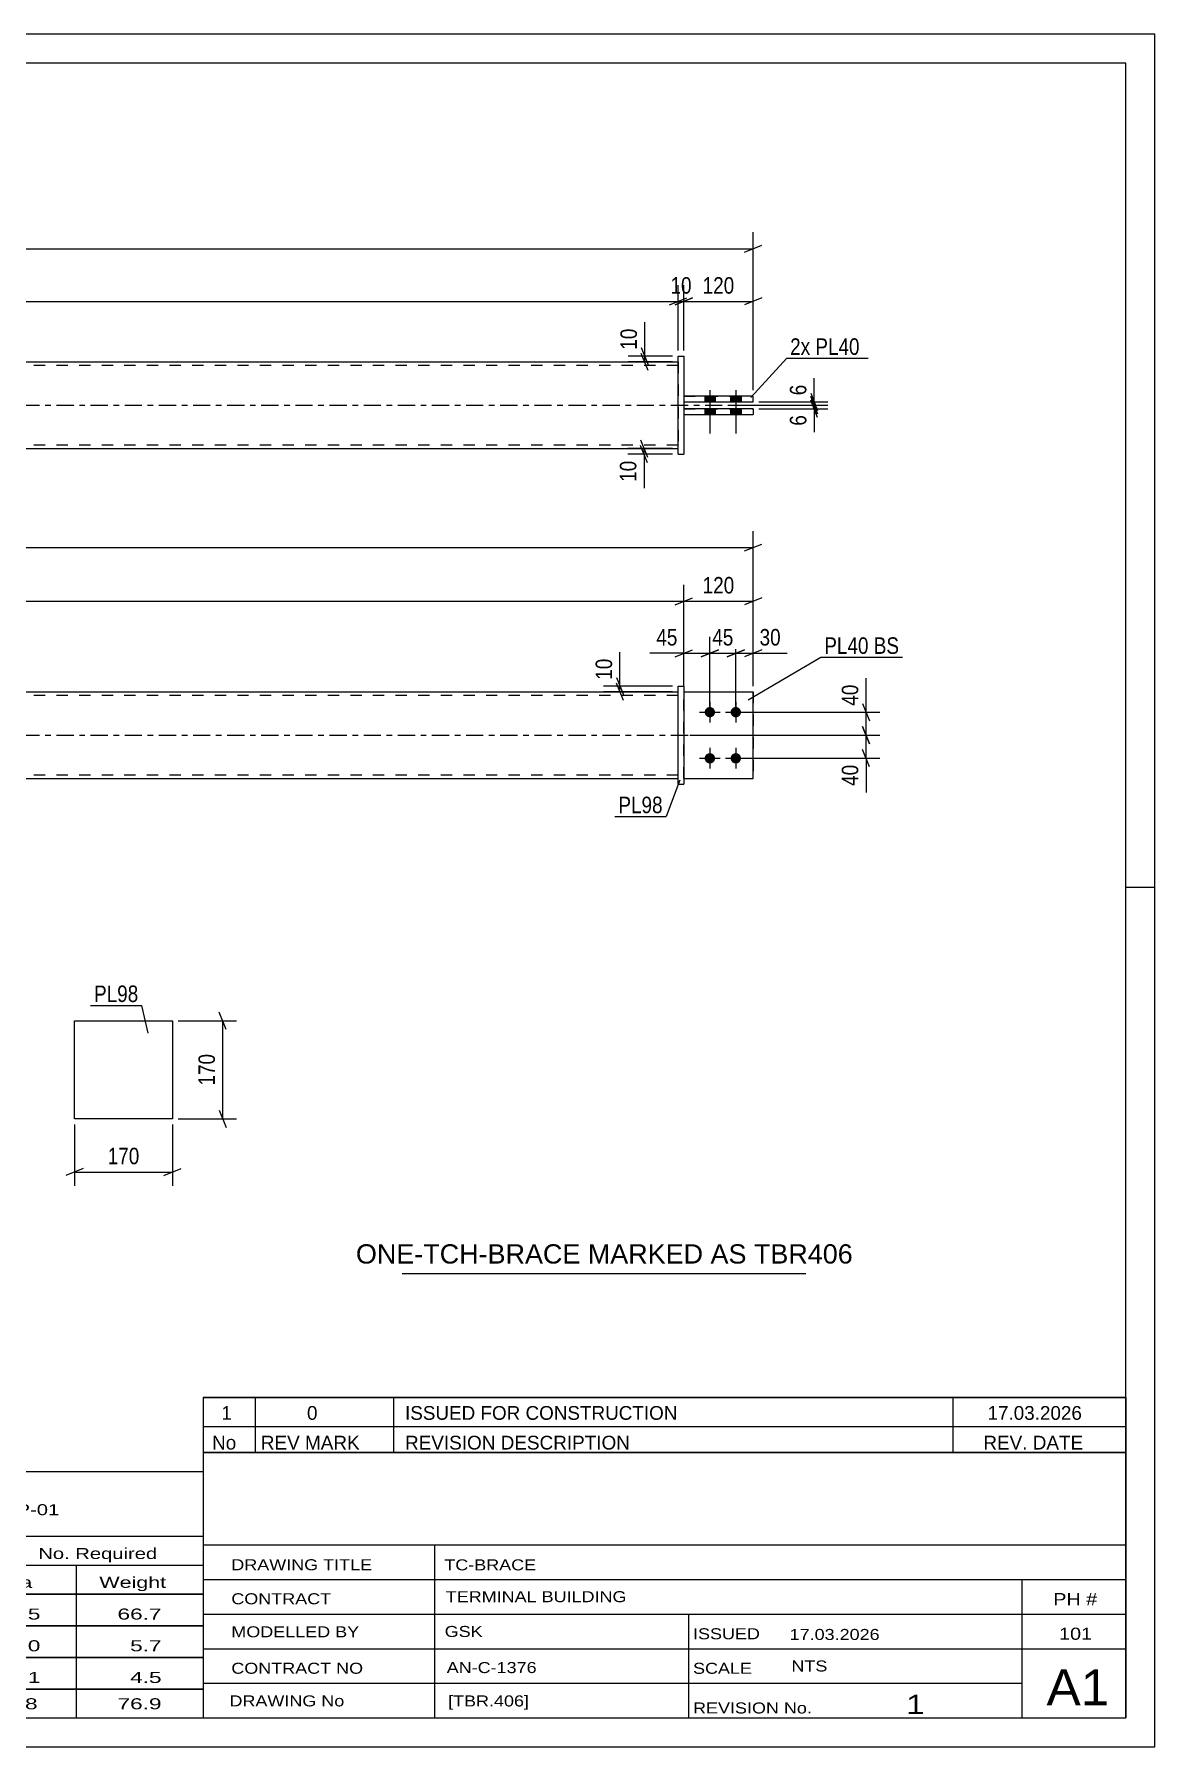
# Model space of a CAD drawing. Header units: millimetres. Extents: x 0 to 420, y 0 to 297.
# Drawn here: x 225.7 to 420, y 0 to 297 of the extents above; entities that cross this region are included whole.
import ezdxf

# ---------------------------------------------------------------- set-up
doc = ezdxf.new("R2010")
doc.units = ezdxf.units.MM
doc.linetypes.add('DXK_LINE_DOT2', pattern=[3.9198, 1.9599, -1.9599])
doc.linetypes.add('DXK_LINE_DOT3', pattern=[5.9187, 2.979, -0.9799, 0.9799, -0.9799])
doc.styles.add('Arial', font='ARIAL.TTF', dxfattribs={"height": 0.2})
doc.styles.add('Arial Narrow', font='ARIALN.TTF', dxfattribs={"height": 0.2})

# ---------------------------------------------------------------- blocks, each defined once
blk = doc.blocks.new('Unknown-580607123-1163')
at = {"color": 5, "linetype": 'Continuous'}
for p, q in [((420, 297), (0, 297)), ((420, 0), (420, 297)), ((415, 292), (5, 292)), ((415, 5), (415, 292)), ((420, 149), (415, 149)), ((5, 5), (415, 5)), ((0, 0), (420, 0))]:
    blk.add_line(p, q, dxfattribs=at)
blk = doc.blocks.new('Part-580607123-1749 - 1733')
at = {"color": 2, "linetype": 'Continuous'}
for p, q in [((337.36, 183.93), (338.36, 183.93)), ((337.36, 166.93), (337.36, 183.93)), ((338.36, 183.93), (338.36, 166.93)), ((337.36, 166.93), (337.36, 166.93)), ((337.36, 166.93), (338.36, 166.93))]:
    blk.add_line(p, q, dxfattribs=at)
at = {"color": 7, "linetype": 'DXK_LINE_DOT2'}
for p, q in [((337.36, 183.93), (338.36, 183.93)), ((337.36, 166.93), (338.36, 166.93))]:
    blk.add_line(p, q, dxfattribs=at)
blk = doc.blocks.new('Part-580607123-1754 - 1733')
at = {"color": 2, "linetype": 'Continuous'}
for p, q in [((91.6, 182.93), (337.36, 182.93)), ((91.6, 167.93), (337.36, 167.93))]:
    blk.add_line(p, q, dxfattribs=at)
at = {"color": 7, "linetype": 'DXK_LINE_DOT2'}
for p, q in [((91.6, 167.93), (91.6, 182.93)), ((337.36, 182.33), (91.6, 182.33)), ((337.36, 167.93), (337.36, 182.93)), ((337.36, 168.53), (91.6, 168.53))]:
    blk.add_line(p, q, dxfattribs=at)
at = {"color": 7, "linetype": 'DXK_LINE_DOT3'}
blk.add_line((81.6, 175.43), (347.36, 175.43), dxfattribs=at)
blk = doc.blocks.new('Bolt-580607123-1755 - 1733')
at = {"linetype": 'Continuous'}
for points in [[(342.86, 180.33), (343.04, 180.31), (343.22, 180.25), (343.39, 180.15), (343.53, 180.03), (343.64, 179.88), (343.71, 179.7), (343.75, 179.52), (343.75, 179.33), (343.71, 179.15), (343.64, 178.98), (343.53, 178.82), (343.39, 178.7), (343.22, 178.6), (343.04, 178.55), (342.86, 178.53), (342.67, 178.55), (342.49, 178.6), (342.33, 178.7), (342.19, 178.82), (342.08, 178.98), (342, 179.15), (341.96, 179.33), (341.96, 179.52), (342, 179.7), (342.08, 179.88), (342.19, 180.03), (342.33, 180.15), (342.49, 180.25), (342.67, 180.31)], [(347.36, 180.33), (347.54, 180.31), (347.72, 180.25), (347.89, 180.15), (348.03, 180.03), (348.14, 179.88), (348.21, 179.7), (348.25, 179.52), (348.25, 179.33), (348.21, 179.15), (348.14, 178.98), (348.03, 178.82), (347.89, 178.7), (347.72, 178.6), (347.54, 178.55), (347.36, 178.53), (347.17, 178.55), (346.99, 178.6), (346.83, 178.7), (346.69, 178.82), (346.58, 178.98), (346.5, 179.15), (346.46, 179.33), (346.46, 179.52), (346.5, 179.7), (346.58, 179.88), (346.69, 180.03), (346.83, 180.15), (346.99, 180.25), (347.17, 180.31)], [(342.86, 172.33), (343.04, 172.31), (343.22, 172.25), (343.39, 172.15), (343.53, 172.03), (343.64, 171.88), (343.71, 171.7), (343.75, 171.52), (343.75, 171.33), (343.71, 171.15), (343.64, 170.98), (343.53, 170.82), (343.39, 170.7), (343.22, 170.6), (343.04, 170.55), (342.86, 170.53), (342.67, 170.55), (342.49, 170.6), (342.33, 170.7), (342.19, 170.82), (342.08, 170.98), (342, 171.15), (341.96, 171.33), (341.96, 171.52), (342, 171.7), (342.08, 171.88), (342.19, 172.03), (342.33, 172.15), (342.49, 172.25), (342.67, 172.31)], [(347.36, 172.33), (347.54, 172.31), (347.72, 172.25), (347.89, 172.15), (348.03, 172.03), (348.14, 171.88), (348.21, 171.7), (348.25, 171.52), (348.25, 171.33), (348.21, 171.15), (348.14, 170.98), (348.03, 170.82), (347.89, 170.7), (347.72, 170.6), (347.54, 170.55), (347.36, 170.53), (347.17, 170.55), (346.99, 170.6), (346.83, 170.7), (346.69, 170.82), (346.58, 170.98), (346.5, 171.15), (346.46, 171.33), (346.46, 171.52), (346.5, 171.7), (346.58, 171.88), (346.69, 172.03), (346.83, 172.15), (346.99, 172.25), (347.17, 172.31)]]:
    blk.add_hatch(color=1, dxfattribs=at).paths.add_polyline_path(points)
at = {"color": 1, "linetype": 'Continuous'}
for p, q in [((342.86, 181.23), (342.86, 177.63)), ((347.36, 181.23), (347.36, 177.63)), ((341.06, 179.43), (344.66, 179.43)), ((345.56, 179.43), (349.16, 179.43)), ((342.86, 173.23), (342.86, 169.63)), ((347.36, 173.23), (347.36, 169.63)), ((341.06, 171.43), (344.66, 171.43)), ((345.56, 171.43), (349.16, 171.43))]:
    blk.add_line(p, q, dxfattribs=at)
blk = doc.blocks.new('Part-580607123-1777 - 1733')
at = {"color": 2, "linetype": 'Continuous'}
for p, q in [((338.36, 182.93), (350.36, 182.93)), ((350.36, 182.93), (350.36, 182.93)), ((350.36, 167.93), (350.36, 182.93)), ((338.36, 167.93), (350.36, 167.93))]:
    blk.add_line(p, q, dxfattribs=at)
at = {"color": 7, "linetype": 'DXK_LINE_DOT2'}
for p, q in [((338.36, 182.93), (350.36, 182.93)), ((338.36, 167.93), (338.36, 182.93)), ((338.36, 167.93), (338.36, 167.93)), ((338.36, 167.93), (350.36, 167.93))]:
    blk.add_line(p, q, dxfattribs=at)
blk = doc.blocks.new('Part-580607123-1782 - 1733')
at = {"color": 7, "linetype": 'DXK_LINE_DOT2'}
for p, q in [((338.36, 182.93), (350.36, 182.93)), ((338.36, 167.93), (338.36, 182.93)), ((338.36, 182.93), (350.36, 182.93)), ((350.36, 182.93), (350.36, 182.93)), ((350.36, 182.93), (350.36, 167.93)), ((338.36, 167.93), (338.36, 167.93)), ((338.36, 167.93), (350.36, 167.93)), ((338.36, 167.93), (350.36, 167.93))]:
    blk.add_line(p, q, dxfattribs=at)
blk = doc.blocks.new('Bolt-580607123-1399 - 1390')
at = {"linetype": 'Continuous'}
for points in [[(343.76, 234.26), (341.96, 234.26), (341.96, 233.26), (343.76, 233.26)], [(343.76, 234.26), (341.96, 234.26), (341.96, 233.26), (343.76, 233.26)], [(343.76, 232.06), (341.96, 232.06), (341.96, 231.06), (343.76, 231.06)], [(343.76, 232.06), (341.96, 232.06), (341.96, 231.06), (343.76, 231.06)], [(348.26, 234.26), (346.46, 234.26), (346.46, 233.26), (348.26, 233.26)], [(348.26, 234.26), (346.46, 234.26), (346.46, 233.26), (348.26, 233.26)], [(348.26, 232.06), (346.46, 232.06), (346.46, 231.06), (348.26, 231.06)], [(348.26, 232.06), (346.46, 232.06), (346.46, 231.06), (348.26, 231.06)]]:
    blk.add_hatch(color=1, dxfattribs=at).paths.add_polyline_path(points)
at = {"color": 1, "linetype": 'Continuous'}
for p, q in [((342.86, 235.26), (342.86, 227.76)), ((342.86, 235.26), (342.86, 227.76)), ((347.36, 235.26), (347.36, 227.76)), ((347.36, 235.26), (347.36, 227.76)), ((341.96, 234.26), (341.96, 233.26)), ((341.96, 234.26), (341.96, 233.26)), ((341.96, 232.06), (341.96, 231.06)), ((341.96, 232.06), (341.96, 231.06)), ((343.76, 234.26), (343.76, 233.26)), ((343.76, 234.26), (343.76, 233.26)), ((343.76, 232.06), (343.76, 231.06)), ((343.76, 232.06), (343.76, 231.06)), ((346.46, 234.26), (346.46, 233.26)), ((346.46, 234.26), (346.46, 233.26)), ((346.46, 232.06), (346.46, 231.06)), ((346.46, 232.06), (346.46, 231.06)), ((348.26, 234.26), (348.26, 233.26)), ((348.26, 234.26), (348.26, 233.26)), ((348.26, 232.06), (348.26, 231.06)), ((348.26, 232.06), (348.26, 231.06))]:
    blk.add_line(p, q, dxfattribs=at)
blk = doc.blocks.new('Part-580607123-1425 - 1390')
at = {"color": 2, "linetype": 'Continuous'}
for p, q in [((91.6, 240.16), (337.36, 240.16)), ((91.6, 225.16), (337.36, 225.16))]:
    blk.add_line(p, q, dxfattribs=at)
at = {"color": 7, "linetype": 'DXK_LINE_DOT2'}
for p, q in [((91.6, 225.16), (91.6, 240.16)), ((337.36, 239.56), (91.6, 239.56)), ((337.36, 240.16), (337.36, 225.16)), ((337.36, 225.76), (91.6, 225.76))]:
    blk.add_line(p, q, dxfattribs=at)
at = {"color": 7, "linetype": 'DXK_LINE_DOT3'}
blk.add_line((81.6, 232.66), (347.36, 232.66), dxfattribs=at)
blk = doc.blocks.new('Part-580607123-1426 - 1390')
at = {"color": 2, "linetype": 'Continuous'}
for p, q in [((337.36, 241.16), (337.36, 241.16)), ((337.36, 224.16), (337.36, 241.16)), ((337.36, 241.16), (338.36, 241.16)), ((338.36, 241.16), (338.36, 241.16)), ((338.36, 241.16), (338.36, 224.16)), ((337.36, 224.16), (338.36, 224.16)), ((337.36, 224.16), (337.36, 224.16)), ((338.36, 224.16), (338.36, 224.16))]:
    blk.add_line(p, q, dxfattribs=at)
at = {"color": 7, "linetype": 'DXK_LINE_DOT2'}
for p, q in [((337.36, 241.16), (338.36, 241.16)), ((337.36, 224.16), (338.36, 224.16)), ((338.36, 224.16), (338.36, 224.16))]:
    blk.add_line(p, q, dxfattribs=at)
blk = doc.blocks.new('Part-580607123-1452 - 1390')
at = {"color": 2, "linetype": 'Continuous'}
for p, q in [((350.36, 232.06), (338.36, 232.06)), ((350.36, 232.06), (350.36, 231.06)), ((338.36, 231.06), (350.36, 231.06))]:
    blk.add_line(p, q, dxfattribs=at)
at = {"color": 7, "linetype": 'DXK_LINE_DOT2'}
for p, q in [((338.36, 232.06), (338.36, 231.06)), ((338.36, 232.06), (350.36, 232.06)), ((338.36, 231.06), (350.36, 231.06))]:
    blk.add_line(p, q, dxfattribs=at)
blk = doc.blocks.new('Part-580607123-1457 - 1390')
at = {"color": 2, "linetype": 'Continuous'}
for p, q in [((350.36, 234.26), (338.36, 234.26)), ((338.36, 233.26), (350.36, 233.26)), ((350.36, 233.26), (350.36, 234.26))]:
    blk.add_line(p, q, dxfattribs=at)
at = {"color": 7, "linetype": 'DXK_LINE_DOT2'}
for p, q in [((338.36, 234.26), (338.36, 233.26)), ((338.36, 234.26), (350.36, 234.26)), ((338.36, 233.26), (350.36, 233.26))]:
    blk.add_line(p, q, dxfattribs=at)
blk = doc.blocks.new('Part-580607123-2274 - 2268')
at = {"color": 2, "linetype": 'Continuous'}
for p, q in [((232.69, 108.91), (232.69, 125.91)), ((232.69, 125.91), (249.69, 125.91)), ((249.69, 125.91), (249.69, 108.91)), ((249.69, 108.91), (232.69, 108.91))]:
    blk.add_line(p, q, dxfattribs=at)
blk = doc.blocks.new('StraightDimension-580607123-1994 - 1733')
at = {"color": 7, "linetype": 'Continuous'}
for p, q in [((345.86, 189.04), (348.86, 190.24)), ((347.36, 180.43), (347.36, 192.49)), ((351.86, 190.24), (348.86, 189.04)), ((350.36, 183.93), (350.36, 192.49)), ((347.36, 189.64), (350.36, 189.64))]:
    blk.add_line(p, q, dxfattribs=at)
at = {"color": 0}
blk.add_wipeout([(355.74, 190.39), (355.74, 194.59), (350.88, 194.59), (350.88, 190.39)], dxfattribs=at)
at = {"color": 7, "linetype": 'Continuous'}
blk.add_line((350.36, 189.64), (356.26, 189.64), dxfattribs=at)
blk.add_line((350.36, 189.64), (356.26, 189.64), dxfattribs=at)
at = {"color": 3, "style": 'Arial Narrow'}
blk.add_text('30', height=2.863, dxfattribs=at).set_placement((351.48, 190.99))
blk = doc.blocks.new('StraightDimension-580607123-1981 - 1733')
at = {"color": 7, "linetype": 'Continuous'}
for p, q in [((341.36, 189.04), (344.36, 190.24)), ((342.86, 180.43), (342.86, 192.49)), ((348.86, 190.24), (345.86, 189.04)), ((347.36, 180.43), (347.36, 192.49)), ((342.86, 189.64), (347.36, 189.64))]:
    blk.add_line(p, q, dxfattribs=at)
at = {"color": 0}
blk.add_wipeout([(347.53, 190.39), (347.53, 194.59), (342.68, 194.59), (342.68, 190.39)], dxfattribs=at)
at = {"color": 3, "style": 'Arial Narrow'}
blk.add_text('45', height=2.863, dxfattribs=at).set_placement((343.28, 190.99))
blk = doc.blocks.new('StraightDimension-580607123-1784 - 1733')
at = {"color": 7, "linetype": 'Continuous'}
for p, q in [((326.66, 185.43), (327.86, 182.43)), ((327.86, 181.43), (326.66, 184.43)), ((336.36, 183.93), (324.41, 183.93)), ((336.36, 182.93), (324.41, 182.93)), ((327.26, 182.93), (327.26, 183.93))]:
    blk.add_line(p, q, dxfattribs=at)
at = {"color": 0}
blk.add_wipeout([(326.51, 189.31), (322.31, 189.31), (322.31, 184.45), (326.51, 184.45)], dxfattribs=at)
at = {"color": 7, "linetype": 'Continuous'}
blk.add_line((327.26, 183.93), (327.26, 189.83), dxfattribs=at)
blk.add_line((327.26, 183.93), (327.26, 189.83), dxfattribs=at)
at = {"color": 3, "style": 'Arial Narrow'}
blk.add_text('10', height=2.863, rotation=90.0002, dxfattribs=at).set_placement((325.91, 185.05))
blk = doc.blocks.new('StraightDimension-580607123-1887 - 1733')
at = {"color": 7, "linetype": 'Continuous'}
for p, q in [((92.1, 199.26), (89.1, 198.06)), ((90.6, 183.93), (90.6, 201.51)), ((336.86, 198.06), (339.86, 199.26)), ((338.36, 183.93), (338.36, 201.51)), ((90.6, 198.66), (338.36, 198.66))]:
    blk.add_line(p, q, dxfattribs=at)
at = {"color": 0}
blk.add_wipeout([(218.74, 199.41), (218.74, 203.61), (210.22, 203.61), (210.22, 199.41)], dxfattribs=at)
at = {"color": 3, "style": 'Arial Narrow'}
blk.add_text('2478', height=2.863, dxfattribs=at).set_placement((210.82, 200.01))
blk = doc.blocks.new('StraightDimension-580607123-1906 - 1733')
at = {"color": 7, "linetype": 'Continuous'}
for p, q in [((336.86, 198.06), (339.86, 199.26)), ((338.36, 183.93), (338.36, 201.51)), ((351.86, 199.26), (348.86, 198.06)), ((350.36, 183.93), (350.36, 201.51)), ((338.36, 198.66), (350.36, 198.66))]:
    blk.add_line(p, q, dxfattribs=at)
at = {"color": 0}
blk.add_wipeout([(347.7, 199.41), (347.7, 203.61), (341.01, 203.61), (341.01, 199.41)], dxfattribs=at)
at = {"color": 3, "style": 'Arial Narrow'}
blk.add_text('120', height=2.863, dxfattribs=at).set_placement((341.61, 200.01))
blk = doc.blocks.new('StraightDimension-580607123-1926 - 1733')
at = {"color": 7, "linetype": 'Continuous'}
for p, q in [((348.36, 179.43), (372.34, 179.43)), ((369.34, 180.93), (370.54, 177.93)), ((369.94, 175.43), (369.94, 179.43)), ((339.36, 175.43), (372.34, 175.43)), ((370.54, 173.93), (369.34, 176.93))]:
    blk.add_line(p, q, dxfattribs=at)
at = {"color": 0}
blk.add_wipeout([(369.19, 184.81), (364.99, 184.81), (364.99, 179.95), (369.19, 179.95)], dxfattribs=at)
at = {"color": 7, "linetype": 'Continuous'}
blk.add_line((369.94, 179.43), (369.94, 185.33), dxfattribs=at)
blk.add_line((369.94, 179.43), (369.94, 185.33), dxfattribs=at)
at = {"color": 3, "style": 'Arial Narrow'}
blk.add_text('40', height=2.863, rotation=90.0002, dxfattribs=at).set_placement((368.59, 180.55))
blk = doc.blocks.new('StraightDimension-580607123-1935 - 1733')
at = {"color": 7, "linetype": 'Continuous'}
for p, q in [((339.36, 175.43), (372.34, 175.43)), ((369.34, 176.93), (370.54, 173.93)), ((369.94, 171.43), (369.94, 175.43)), ((370.54, 169.93), (369.34, 172.93)), ((348.36, 171.43), (372.34, 171.43))]:
    blk.add_line(p, q, dxfattribs=at)
at = {"color": 0}
blk.add_wipeout([(369.19, 170.9), (364.99, 170.9), (364.99, 166.05), (369.19, 166.05)], dxfattribs=at)
at = {"color": 7, "linetype": 'Continuous'}
blk.add_line((369.94, 171.43), (369.94, 165.52), dxfattribs=at)
blk.add_line((369.94, 171.43), (369.94, 165.52), dxfattribs=at)
at = {"color": 3, "style": 'Arial Narrow'}
blk.add_text('40', height=2.863, rotation=90.0002, dxfattribs=at).set_placement((368.59, 166.65))
blk = doc.blocks.new('StraightDimension-580607123-1945 - 1733')
at = {"color": 7, "linetype": 'Continuous'}
for p, q in [((80.1, 208.58), (77.1, 207.38)), ((78.6, 183.93), (78.6, 210.83)), ((78.6, 207.98), (350.36, 207.98)), ((348.86, 207.38), (351.86, 208.58)), ((350.36, 183.93), (350.36, 210.83))]:
    blk.add_line(p, q, dxfattribs=at)
at = {"color": 0}
blk.add_wipeout([(218.74, 208.73), (218.74, 212.93), (210.22, 212.93), (210.22, 208.73)], dxfattribs=at)
at = {"color": 3, "style": 'Arial Narrow'}
blk.add_text('2718', height=2.863, dxfattribs=at).set_placement((210.82, 209.33))
blk = doc.blocks.new('StraightDimension-580607123-1965 - 1733')
at = {"color": 7, "linetype": 'Continuous'}
for p, q in [((336.86, 189.04), (339.86, 190.24)), ((338.36, 183.93), (338.36, 192.49)), ((344.36, 190.24), (341.36, 189.04)), ((342.86, 180.43), (342.86, 192.49)), ((338.36, 189.64), (342.86, 189.64))]:
    blk.add_line(p, q, dxfattribs=at)
at = {"color": 0}
blk.add_wipeout([(337.83, 190.39), (337.83, 194.59), (332.98, 194.59), (332.98, 190.39)], dxfattribs=at)
at = {"color": 7, "linetype": 'Continuous'}
blk.add_line((338.36, 189.64), (332.45, 189.64), dxfattribs=at)
blk.add_line((338.36, 189.64), (332.45, 189.64), dxfattribs=at)
at = {"color": 3, "style": 'Arial Narrow'}
blk.add_text('45', height=2.863, dxfattribs=at).set_placement((333.58, 190.99))
blk = doc.blocks.new('StraightDimension-580607123-1634 - 1390')
at = {"color": 7, "linetype": 'Continuous'}
for p, q in [((337.36, 242.16), (337.36, 253.51)), ((338.36, 242.16), (338.36, 253.51)), ((335.86, 250.06), (338.86, 251.26)), ((339.86, 251.26), (336.86, 250.06)), ((337.36, 250.66), (338.36, 250.66))]:
    blk.add_line(p, q, dxfattribs=at)
at = {"color": 0}
blk.add_wipeout([(340.28, 251.41), (340.28, 255.61), (335.43, 255.61), (335.43, 251.41)], dxfattribs=at)
at = {"color": 3, "style": 'Arial Narrow'}
blk.add_text('10', height=2.863, dxfattribs=at).set_placement((336.03, 252.01))
blk = doc.blocks.new('StraightDimension-580607123-1459 - 1390')
at = {"color": 7, "linetype": 'Continuous'}
for p, q in [((330.86, 226.66), (332.06, 223.66)), ((336.36, 225.16), (328.61, 225.16)), ((336.36, 224.16), (328.61, 224.16)), ((332.06, 222.66), (330.86, 225.66)), ((331.46, 224.16), (331.46, 225.16))]:
    blk.add_line(p, q, dxfattribs=at)
at = {"color": 0}
blk.add_wipeout([(330.71, 223.64), (326.51, 223.64), (326.51, 218.78), (330.71, 218.78)], dxfattribs=at)
at = {"color": 7, "linetype": 'Continuous'}
blk.add_line((331.46, 224.16), (331.46, 218.26), dxfattribs=at)
blk.add_line((331.46, 224.16), (331.46, 218.26), dxfattribs=at)
at = {"color": 3, "style": 'Arial Narrow'}
blk.add_text('10', height=2.863, rotation=90.0002, dxfattribs=at).set_placement((330.11, 219.38))
blk = doc.blocks.new('StraightDimension-580607123-1473 - 1390')
at = {"color": 7, "linetype": 'Continuous'}
for p, q in [((336.36, 241.16), (328.71, 241.16)), ((330.96, 242.66), (332.16, 239.66)), ((332.16, 238.66), (330.96, 241.66)), ((331.56, 240.16), (331.56, 241.16)), ((336.36, 240.16), (328.71, 240.16))]:
    blk.add_line(p, q, dxfattribs=at)
at = {"color": 0}
blk.add_wipeout([(330.81, 246.54), (326.61, 246.54), (326.61, 241.69), (330.81, 241.69)], dxfattribs=at)
at = {"color": 7, "linetype": 'Continuous'}
blk.add_line((331.56, 241.16), (331.56, 247.07), dxfattribs=at)
blk.add_line((331.56, 241.16), (331.56, 247.07), dxfattribs=at)
at = {"color": 3, "style": 'Arial Narrow'}
blk.add_text('10', height=2.863, rotation=90.0002, dxfattribs=at).set_placement((330.21, 242.29))
blk = doc.blocks.new('StraightDimension-580607123-1606 - 1390')
at = {"color": 7, "linetype": 'Continuous'}
for p, q in [((346.11, 232.66), (363.34, 232.66)), ((351.36, 232.06), (363.34, 232.06)), ((360.34, 234.16), (361.54, 231.16)), ((361.54, 230.56), (360.34, 233.56)), ((360.94, 232.06), (360.94, 232.66))]:
    blk.add_line(p, q, dxfattribs=at)
at = {"color": 0}
blk.add_wipeout([(360.19, 231.54), (355.99, 231.54), (355.99, 228.51), (360.19, 228.51)], dxfattribs=at)
at = {"color": 7, "linetype": 'Continuous'}
blk.add_line((360.94, 232.06), (360.94, 227.99), dxfattribs=at)
blk.add_line((360.94, 232.06), (360.94, 227.99), dxfattribs=at)
at = {"color": 3, "style": 'Arial Narrow'}
blk.add_text('6', height=2.86, rotation=90.0002, dxfattribs=at).set_placement((359.59, 229.11))
blk = doc.blocks.new('StraightDimension-580607123-1615 - 1390')
at = {"color": 7, "linetype": 'Continuous'}
for p, q in [((360.34, 234.76), (361.54, 231.76)), ((346.11, 232.66), (363.34, 232.66)), ((351.36, 233.26), (363.34, 233.26)), ((361.54, 231.16), (360.34, 234.16)), ((360.94, 232.66), (360.94, 233.26))]:
    blk.add_line(p, q, dxfattribs=at)
at = {"color": 0}
blk.add_wipeout([(360.19, 236.82), (355.99, 236.82), (355.99, 233.79), (360.19, 233.79)], dxfattribs=at)
at = {"color": 7, "linetype": 'Continuous'}
blk.add_line((360.94, 233.26), (360.94, 237.34), dxfattribs=at)
blk.add_line((360.94, 233.26), (360.94, 237.34), dxfattribs=at)
at = {"color": 3, "style": 'Arial Narrow'}
blk.add_text('6', height=2.86, rotation=90.0002, dxfattribs=at).set_placement((359.59, 234.39))
blk = doc.blocks.new('StraightDimension-580607123-1624 - 1390')
at = {"color": 7, "linetype": 'Continuous'}
for p, q in [((91.6, 242.16), (91.6, 253.51)), ((337.36, 242.16), (337.36, 253.51)), ((93.1, 251.26), (90.1, 250.06)), ((91.6, 250.66), (337.36, 250.66)), ((335.86, 250.06), (338.86, 251.26))]:
    blk.add_line(p, q, dxfattribs=at)
at = {"color": 0}
blk.add_wipeout([(218.74, 251.41), (218.74, 255.61), (210.22, 255.61), (210.22, 251.41)], dxfattribs=at)
at = {"color": 3, "style": 'Arial Narrow'}
blk.add_text('2458', height=2.863, dxfattribs=at).set_placement((210.82, 252.01))
blk = doc.blocks.new('StraightDimension-580607123-1644 - 1390')
at = {"color": 7, "linetype": 'Continuous'}
for p, q in [((338.36, 242.16), (338.36, 253.51)), ((350.36, 235.26), (350.36, 253.51)), ((336.86, 250.06), (339.86, 251.26)), ((338.36, 250.66), (350.36, 250.66)), ((351.86, 251.26), (348.86, 250.06))]:
    blk.add_line(p, q, dxfattribs=at)
at = {"color": 0}
blk.add_wipeout([(347.7, 251.41), (347.7, 255.61), (341.01, 255.61), (341.01, 251.41)], dxfattribs=at)
at = {"color": 3, "style": 'Arial Narrow'}
blk.add_text('120', height=2.863, dxfattribs=at).set_placement((341.61, 252.01))
blk = doc.blocks.new('StraightDimension-580607123-1675 - 1390')
at = {"color": 7, "linetype": 'Continuous'}
for p, q in [((78.6, 235.26), (78.6, 262.65)), ((350.36, 235.26), (350.36, 262.65)), ((80.1, 260.4), (77.1, 259.2)), ((78.6, 259.8), (350.36, 259.8)), ((348.86, 259.2), (351.86, 260.4))]:
    blk.add_line(p, q, dxfattribs=at)
at = {"color": 0}
blk.add_wipeout([(218.74, 260.55), (218.74, 264.75), (210.22, 264.75), (210.22, 260.55)], dxfattribs=at)
at = {"color": 3, "style": 'Arial Narrow'}
blk.add_text('2718', height=2.863, dxfattribs=at).set_placement((210.82, 261.15))
blk = doc.blocks.new('StraightDimension-580607123-2276 - 2268')
at = {"color": 7, "linetype": 'Continuous'}
for p, q in [((232.69, 107.91), (232.69, 97.27)), ((249.69, 107.91), (249.69, 97.27)), ((234.19, 100.27), (231.19, 99.07)), ((232.69, 99.67), (249.69, 99.67)), ((248.19, 99.07), (251.19, 100.27))]:
    blk.add_line(p, q, dxfattribs=at)
at = {"color": 0}
blk.add_wipeout([(244.53, 100.42), (244.53, 104.62), (237.85, 104.62), (237.85, 100.42)], dxfattribs=at)
at = {"color": 3, "style": 'Arial Narrow'}
blk.add_text('170', height=2.863, dxfattribs=at).set_placement((238.45, 101.02))
blk = doc.blocks.new('StraightDimension-580607123-2281 - 2268')
at = {"color": 7, "linetype": 'Continuous'}
for p, q in [((250.69, 125.91), (260.79, 125.91)), ((258.99, 124.41), (257.79, 127.41)), ((258.39, 108.91), (258.39, 125.91)), ((257.79, 110.41), (258.99, 107.41)), ((250.69, 108.91), (260.79, 108.91))]:
    blk.add_line(p, q, dxfattribs=at)
at = {"color": 0}
blk.add_wipeout([(257.64, 120.75), (253.44, 120.75), (253.44, 114.07), (257.64, 114.07)], dxfattribs=at)
at = {"color": 3, "style": 'Arial Narrow'}
blk.add_text('170', height=2.863, rotation=90.0002, dxfattribs=at).set_placement((257.04, 114.67))
blk = doc.blocks.new('Unknown-580607123-4280')
at = {"color": 7, "linetype": 'Continuous'}
for p, q in [((255, 51.05), (255, 5)), ((255, 51.05), (415, 51.05)), ((415, 51), (415, 5)), ((255, 35), (415, 35)), ((295.14, 35), (295.14, 5)), ((255, 29), (415, 29)), ((397, 5.05), (397, 29.05)), ((255, 23), (415, 23)), ((339.14, 23), (339.14, 5)), ((255, 17), (415, 17)), ((255, 11), (397, 11)), ((255, 5), (415, 5))]:
    blk.add_line(p, q, dxfattribs=at)
at = {"color": 7, "style": 'Arial Narrow'}
for s, height, width, p in [('DRAWING TITLE', 1.9089, 1.425378, (259.88, 30.61)), ('TC-BRACE', 1.909, 1.425378, (296.81, 30.59)), ('TERMINAL BUILDING', 1.9089, 1.425378, (297.06, 25.07)), ('CONTRACT', 1.909, 1.425378, (259.88, 24.71)), ('MODELLED BY', 1.9089, 1.425378, (259.88, 18.98)), ('GSK', 1.909, 1.425378, (296.88, 19.04)), ('ISSUED', 1.909, 1.425378, (339.94, 18.64)), ('17.03.2026', 1.909, 1.425378, (356.69, 18.52)), ('CONTRACT NO', 1.9089, 1.425378, (259.88, 12.66)), ('AN-C-1376', 1.909, 1.425378, (297.23, 12.78)), ('SCALE', 1.909, 1.425378, (339.94, 12.65)), ('A1', 6.204, 1.25, (401.24, 7.2)), ('DRAWING No', 1.909, 1.425378, (259.56, 7)), ('[TBR.406]', 1.909, 1.425378, (297.46, 6.99)), ('1', 3.34, 1.5, (376.91, 5.68)), ('REVISION No.', 1.9089, 1.425378, (339.94, 5.77))]:
    blk.add_text(s, height=height, dxfattribs=dict(at, width=width)).set_placement(p)
at = {"color": 7, "linetype": 'Continuous', "style": 'Arial Narrow'}
for s, height, width, p in [('PH #', 2.1, 1.42538, (402.4, 24.55)), ('101', 2.1, 1.42538, (403.41, 18.55)), ('NTS', 1.909, 1.425378, (357, 13.05))]:
    blk.add_text(s, height=height, dxfattribs=dict(at, width=width)).set_placement(p)
blk = doc.blocks.new('Unknown-580607123-4281')
at = {"color": 7, "linetype": 'Continuous'}
for p, q in [((255, 60.55), (415, 60.55)), ((415, 60.55), (255, 60.55)), ((255, 60.55), (255, 55.55)), ((264, 60.55), (264, 55.55)), ((288, 60.55), (288, 55.55)), ((385, 60.55), (385, 55.55)), ((415, 60.55), (415, 55.55)), ((255, 55.55), (415, 55.55)), ((255, 55.55), (255, 51.05)), ((255, 55.55), (415, 55.55)), ((264, 55.55), (264, 51.05)), ((288, 55.55), (288, 51.05)), ((385, 55.55), (385, 51.05)), ((415, 55.55), (415, 51.05)), ((415, 51.05), (255, 51.05))]:
    blk.add_line(p, q, dxfattribs=at)
at = {"color": 7, "linetype": 'Continuous', "style": 'Arial Narrow'}
for s, height, width, p in [('1', 2.39, 1.196471, (258.16, 56.7)), ('0', 2.39, 1.196471, (273, 56.7)), ('ISSUED FOR CONSTRUCTION', 2.3861, 1.196471, (290, 56.7)), ('17.03.2026', 2.386, 1.196471, (391, 56.7)), ('No', 2.386, 1.2, (256.54, 51.55)), ('REV MARK', 2.386, 1.2, (265, 51.55)), ('REVISION DESCRIPTION', 2.3861, 1.2, (290, 51.55)), ('REV. DATE', 2.386, 1.2, (390.28, 51.55))]:
    blk.add_text(s, height=height, dxfattribs=dict(at, width=width)).set_placement(p)
blk = doc.blocks.new('Unknown-580607123-4282')
at = {"color": 7, "linetype": 'Continuous'}
for p, q in [((95, 47.75), (255, 47.75)), ((95, 36.5), (95, 47.75)), ((255, 47.75), (255, 36.5)), ((95, 36.5), (255, 36.5)), ((95, 36.5), (95, 31.5)), ((255, 36.5), (255, 31.5)), ((95, 31.5), (255, 31.5)), ((95, 31.5), (95, 26.5)), ((119, 31.5), (119, 26.5)), ((154.5, 31.5), (154.5, 26.5)), ((180.5, 31.5), (180.5, 26.5)), ((193.5, 31.5), (193.5, 26.5)), ((211, 31.5), (211, 26.5)), ((233, 31.5), (233, 26.5)), ((255, 31.5), (255, 26.5)), ((95, 26.5), (255, 26.5)), ((95, 26.45), (95, 21.05)), ((95, 26.45), (255, 26.45)), ((119, 26.5), (119, 21)), ((154.5, 26.5), (154.5, 21)), ((180.5, 26.5), (180.5, 21)), ((193.5, 26.5), (193.5, 21)), ((211, 26.5), (211, 21)), ((233, 26.5), (233, 21)), ((255, 26.45), (255, 21.05)), ((95, 21.05), (255, 21.05)), ((95, 20.95), (95, 15.55)), ((95, 20.95), (255, 20.95)), ((119, 21), (119, 15.5)), ((154.5, 21), (154.5, 15.5)), ((180.5, 21), (180.5, 15.5)), ((193.5, 21), (193.5, 15.5)), ((211, 21), (211, 15.5)), ((233, 21), (233, 15.5)), ((255, 20.95), (255, 15.55)), ((95, 15.55), (255, 15.55)), ((95, 15.45), (95, 10.05)), ((95, 15.45), (255, 15.45)), ((119, 15.5), (119, 10)), ((154.5, 15.5), (154.5, 10)), ((180.5, 15.5), (180.5, 10)), ((193.5, 15.5), (193.5, 10)), ((211, 15.5), (211, 10)), ((233, 15.5), (233, 10)), ((255, 15.45), (255, 10.05)), ((95, 10.05), (255, 10.05)), ((95, 10), (255, 10)), ((95, 10), (95, 5)), ((211, 10), (211, 5)), ((233, 10), (233, 5)), ((255, 10), (255, 5)), ((95, 5), (255, 5))]:
    blk.add_line(p, q, dxfattribs=at)
at = {"color": 7, "style": 'Arial Narrow'}
for s, height, width, p in [('GENERAL NOTES & WELD DETAILS :', 2.8633, 1.4, (96.15, 40.06)), ('REFER TYP DRAWING TYP-01', 1.9089, 1.6, (179.7, 40.16)), ("MATERIAL LIST FOR ASSEMBLY MK'D", 1.9089, 1.6, (96.15, 32.56)), ('TBR406', 1.909, 1.794707, (187.59, 32.47)), ('1', 1.91, 1.794707, (217.08, 32.56)), ('No. Required', 1.9089, 1.6, (226.41, 32.56)), ('Mark', 1.909, 1.7, (96.34, 27.5)), ('Profile', 1.909, 1.7, (129.41, 27.5)), ('Material', 1.909, 1.7, (159.54, 27.56)), ('No.', 1.909, 1.7, (184.5, 27.56)), ('Length', 1.909, 1.7, (195, 27.56)), ('Area', 1.909, 1.7, (217.5, 27.56)), ('Weight', 1.909, 1.7, (237, 27.56))]:
    blk.add_text(s, height=height, dxfattribs=dict(at, width=width)).set_placement(p)
at = {"color": 7, "linetype": 'Continuous', "style": 'Arial Narrow'}
for s, height, width, p in [('TBR406', 1.909, 1.794707, (96.5, 22.06)), ('SHS150*6', 1.909, 1.794707, (121, 22.06)), ('E350', 1.909, 1.794707, (160.74, 22.06)), ('1', 1.91, 1.794707, (184.86, 22.06)), ('2458', 1.909, 1.794707, (197.58, 22.06)), ('1.5', 1.909, 1.794707, (221.32, 22.06)), ('66.7', 1.909, 1.794707, (240.14, 22.06)), ('PL40', 1.909, 1.794707, (96.5, 16.56)), ('PL10*120', 1.909, 1.794707, (121, 16.56)), ('E350', 1.909, 1.794707, (160.74, 16.56)), ('4', 1.91, 1.794707, (184.86, 16.56)), ('150', 1.909, 1.794707, (199.77, 16.56)), ('0.0', 1.909, 1.794707, (221.32, 16.56)), ('5.7', 1.909, 1.794707, (242.33, 16.56)), ('PL98', 1.909, 1.794707, (96.5, 11.06)), ('PL10*170', 1.909, 1.794707, (121, 11.06)), ('E350', 1.909, 1.794707, (160.74, 11.06)), ('2', 1.91, 1.794707, (184.86, 11.06)), ('170', 1.909, 1.794707, (199.77, 11.06)), ('0.1', 1.909, 1.794707, (221.32, 11.06)), ('4.5', 1.909, 1.794707, (242.33, 11.06)), ('Total', 1.909, 1.7, (197.33, 6.5)), ('1.8', 1.909, 1.794707, (220.83, 6.5)), ('76.9', 1.909, 1.794707, (240.14, 6.5))]:
    blk.add_text(s, height=height, dxfattribs=dict(at, width=width)).set_placement(p)
blk = doc.blocks.new('Unknown-580607123-4283')
at = {"color": 7, "linetype": 'Continuous'}
blk.add_line((289.5, 82.05), (359.5, 82.05), dxfattribs=at)
at = {"color": 7, "style": 'Arial'}
blk.add_text('ONE-TCH-BRACE MARKED AS TBR406', height=3.3428, dxfattribs=at).set_placement((281.49, 83.8))
blk = doc.blocks.new('Mark-580607123-1745 - 1733')
at = {"color": 0}
blk.add_wipeout([(334.67, 161.91), (334.67, 164.91), (327, 164.91), (327, 161.91)], dxfattribs=at)
blk.add_wipeout([(334.67, 161.91), (334.67, 164.91), (327, 164.91), (327, 161.91)], dxfattribs=at)
at = {"color": 30, "linetype": 'Continuous'}
for p in [(337.66, 167.62), (326.4, 161.31)]:
    blk.add_line(p, (335.27, 161.31), dxfattribs=at)
at = {"color": 3, "style": 'Arial Narrow'}
blk.add_text('PL98', height=2.863, dxfattribs=at).set_placement((327, 161.91))
blk = doc.blocks.new('MarkSet-580607123-2032 - 1733')
at = {"color": 0}
blk.add_wipeout([(370.38, 189.54), (370.38, 192.54), (362.7, 192.54), (362.7, 189.54)], dxfattribs=at)
blk.add_wipeout([(370.38, 189.54), (370.38, 192.54), (362.7, 192.54), (362.7, 189.54)], dxfattribs=at)
at = {"color": 30, "linetype": 'Continuous'}
blk.add_line((349.51, 181.56), (362.1, 188.94), dxfattribs=at)
at = {"color": 0}
blk.add_wipeout([(375.66, 189.54), (375.66, 192.54), (371.28, 192.54), (371.28, 189.54)], dxfattribs=at)
blk.add_wipeout([(375.66, 189.54), (375.66, 192.54), (371.28, 192.54), (371.28, 189.54)], dxfattribs=at)
at = {"color": 30, "linetype": 'Continuous'}
blk.add_line((362.1, 188.94), (376.26, 188.94), dxfattribs=at)
at = {"color": 3, "style": 'Arial Narrow'}
for s, p in [('PL40', (362.7, 189.54)), ('BS', (371.28, 189.54))]:
    blk.add_text(s, height=2.863, dxfattribs=at).set_placement(p)
blk = doc.blocks.new('MarkSet-580607123-1724 - 1390')
at = {"color": 0}
blk.add_wipeout([(360.25, 241.4), (360.25, 244.4), (356.78, 244.4), (356.78, 241.4)], dxfattribs=at)
blk.add_wipeout([(360.25, 241.4), (360.25, 244.4), (356.78, 244.4), (356.78, 241.4)], dxfattribs=at)
at = {"color": 30, "linetype": 'Continuous'}
blk.add_line((349.97, 233.99), (356.18, 240.8), dxfattribs=at)
at = {"color": 0}
blk.add_wipeout([(368.83, 241.4), (368.83, 244.4), (361.15, 244.4), (361.15, 241.4)], dxfattribs=at)
blk.add_wipeout([(368.83, 241.4), (368.83, 244.4), (361.15, 244.4), (361.15, 241.4)], dxfattribs=at)
at = {"color": 30, "linetype": 'Continuous'}
blk.add_line((356.18, 240.8), (370.33, 240.8), dxfattribs=at)
at = {"color": 3, "style": 'Arial Narrow'}
for s, p in [('2x', (356.78, 241.4)), ('PL40', (361.15, 241.4))]:
    blk.add_text(s, height=2.863, dxfattribs=at).set_placement(p)
blk = doc.blocks.new('Mark-580607123-2270 - 2268')
at = {"color": 0}
blk.add_wipeout([(243.75, 129.16), (243.75, 132.16), (236.08, 132.16), (236.08, 129.16)], dxfattribs=at)
blk.add_wipeout([(243.75, 129.16), (243.75, 132.16), (236.08, 132.16), (236.08, 129.16)], dxfattribs=at)
at = {"color": 30, "linetype": 'Continuous'}
for p in [(235.48, 128.56), (245.46, 123.77)]:
    blk.add_line(p, (244.35, 128.56), dxfattribs=at)
at = {"color": 3, "style": 'Arial Narrow'}
blk.add_text('PL98', height=2.863, dxfattribs=at).set_placement((236.08, 129.16))

msp = doc.modelspace()

# ---------------------------------------------------------------- block references
for name in ['Unknown-580607123-1163', 'Part-580607123-1426 - 1390', 'Part-580607123-1425 - 1390', 'Bolt-580607123-1399 - 1390', 'Part-580607123-1457 - 1390', 'Part-580607123-1452 - 1390', 'Part-580607123-1754 - 1733', 'Part-580607123-1749 - 1733', 'Part-580607123-1777 - 1733', 'Part-580607123-1782 - 1733', 'Bolt-580607123-1755 - 1733', 'Part-580607123-2274 - 2268', 'Unknown-580607123-4283', 'Unknown-580607123-4281', 'Unknown-580607123-4280', 'Unknown-580607123-4282']:
    msp.add_blockref(name, (0, 0))

# ---------------------------------------------------------------- next in the draw order: block references
for name in ['StraightDimension-580607123-1634 - 1390', 'StraightDimension-580607123-1606 - 1390', 'StraightDimension-580607123-1459 - 1390', 'StraightDimension-580607123-1994 - 1733', 'StraightDimension-580607123-1784 - 1733', 'Mark-580607123-1745 - 1733', 'Mark-580607123-2270 - 2268', 'StraightDimension-580607123-2276 - 2268']:
    msp.add_blockref(name, (0, 0))

# ---------------------------------------------------------------- next in the draw order: block references
for name in ['StraightDimension-580607123-1473 - 1390', 'StraightDimension-580607123-1615 - 1390', 'StraightDimension-580607123-1887 - 1733', 'StraightDimension-580607123-1981 - 1733', 'StraightDimension-580607123-2281 - 2268']:
    msp.add_blockref(name, (0, 0))

# ---------------------------------------------------------------- next in the draw order: block references
for name in ['StraightDimension-580607123-1624 - 1390', 'StraightDimension-580607123-1906 - 1733']:
    msp.add_blockref(name, (0, 0))

# ---------------------------------------------------------------- next in the draw order: block references
for name in ['StraightDimension-580607123-1644 - 1390', 'StraightDimension-580607123-1926 - 1733']:
    msp.add_blockref(name, (0, 0))

# ---------------------------------------------------------------- next in the draw order: block references
for name in ['StraightDimension-580607123-1675 - 1390', 'StraightDimension-580607123-1945 - 1733', 'StraightDimension-580607123-1935 - 1733']:
    msp.add_blockref(name, (0, 0))

# ---------------------------------------------------------------- next in the draw order: block references
for name in ['MarkSet-580607123-1724 - 1390', 'StraightDimension-580607123-1965 - 1733', 'MarkSet-580607123-2032 - 1733']:
    msp.add_blockref(name, (0, 0))

doc.saveas('drawing.dxf')
